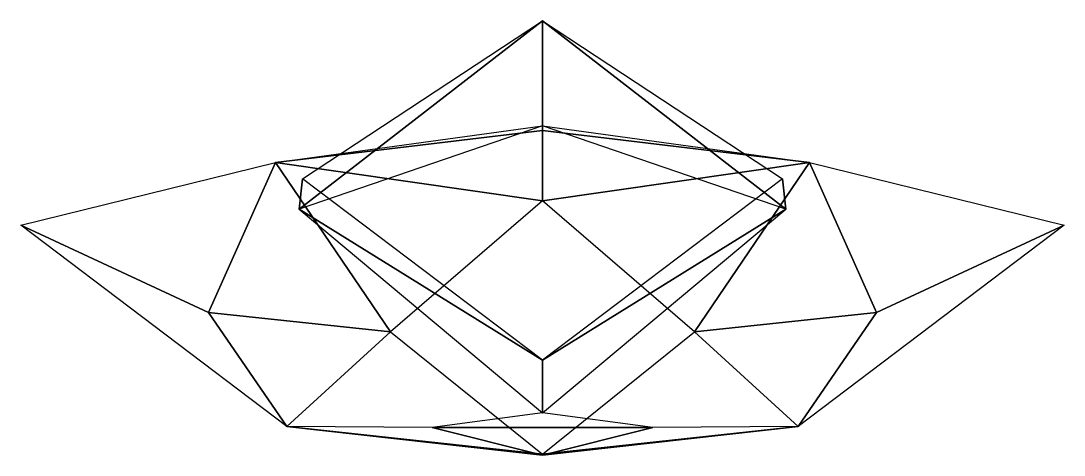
# Model space of a CAD drawing. Extents: x -0.367 to 0.394, y 0.007 to 0.325.
import ezdxf

# ---------------------------------------------------------------- set-up
doc = ezdxf.new("R2010")
doc.units = 0
doc.layers.add('BACK_1', color=7, linetype='CONTINUOUS')

msp = doc.modelspace()

# ---------------------------------------------------------------- linework, layer by layer
at = {"layer": 'BACK_1'}
for points in [[(0.0134, 0.3248, -0.3386), (-0.1641, 0.1873, -0.2482), (-0.1617, 0.2094, -0.3665)], [(0.0134, 0.3248, -0.3386), (0.0134, 0.248, -0.0805), (-0.1641, 0.1873, -0.2482)], [(0.1886, 0.2094, -0.3665), (0.191, 0.1873, -0.2482), (0.0134, 0.3248, -0.3386)], [(0.191, 0.1873, -0.2482), (0.0134, 0.248, -0.0805), (0.0134, 0.3248, -0.3386)], [(-0.1814, 0.2212, 0.1234), (0.0134, 0.248, -0.0805), (0.0134, 0.2448, -0.0186)], [(0.0134, 0.2448, -0.0186), (0.0134, 0.1933, 0.2027), (-0.1814, 0.2212, 0.1234)], [(0.0134, 0.2448, -0.0186), (0.0134, 0.248, -0.0805), (0.2083, 0.2212, 0.1234)], [(0.2083, 0.2212, 0.1234), (0.0134, 0.1933, 0.2027), (0.0134, 0.2448, -0.0186)], [(-0.2304, 0.1116, 0.1937), (-0.3673, 0.1755, -0.1457), (-0.1814, 0.2212, 0.1234)], [(-0.2304, 0.1116, 0.1937), (-0.1814, 0.2212, 0.1234), (-0.0976, 0.0977, 0.2592)], [(-0.0976, 0.0977, 0.2592), (-0.1814, 0.2212, 0.1234), (0.0134, 0.1933, 0.2027)], [(0.0134, 0.1933, 0.2027), (0.2083, 0.2212, 0.1234), (0.1245, 0.0977, 0.2592)], [(0.1245, 0.0977, 0.2592), (0.2083, 0.2212, 0.1234), (0.2573, 0.1116, 0.1956)], [(0.2083, 0.2212, 0.1234), (0.3942, 0.1755, -0.1457), (0.2573, 0.1116, 0.1956)], [(0.0134, 0.077, -0.3875), (-0.1617, 0.2094, -0.3665), (-0.1641, 0.1873, -0.2482)], [(0.191, 0.1873, -0.2482), (0.1886, 0.2094, -0.3665), (0.0134, 0.077, -0.3875)], [(0.0134, 0.077, -0.3875), (-0.1641, 0.1873, -0.2482), (0.0134, 0.0385, -0.1178)], [(0.0134, 0.0385, -0.1178), (0.191, 0.1873, -0.2482), (0.0134, 0.077, -0.3875)], [(-0.2304, 0.1116, 0.1937), (-0.1732, 0.0285, 0.0895), (-0.3673, 0.1755, -0.1457)], [(0.3942, 0.1755, -0.1457), (0.2001, 0.0285, 0.0895), (0.2573, 0.1116, 0.1956)], [(-0.1732, 0.0285, 0.0895), (-0.2304, 0.1116, 0.1937), (-0.0976, 0.0977, 0.2592)], [(0.1245, 0.0977, 0.2592), (0.2573, 0.1116, 0.1956), (0.2001, 0.0285, 0.0895)], [(-0.0976, 0.0977, 0.2592), (0.0134, 0.0083, 0.1693), (-0.1732, 0.0285, 0.0895)], [(0.2001, 0.0285, 0.0895), (0.0134, 0.0083, 0.1693), (0.1245, 0.0977, 0.2592)], [(-0.0671, 0.0276, -0.0468), (0.094, 0.0276, -0.0468), (0.0134, 0.0385, -0.1178)], [(0.0134, 0.0075, 0.0798), (-0.1732, 0.0285, 0.0895), (0.0134, 0.0083, 0.1693)], [(-0.0671, 0.0276, -0.0468), (-0.1732, 0.0285, 0.0895), (0.0134, 0.0075, 0.0798)], [(0.094, 0.0276, -0.0468), (-0.0671, 0.0276, -0.0468), (0.0134, 0.0075, 0.0798)], [(0.0134, 0.0083, 0.1693), (0.2001, 0.0285, 0.0895), (0.0134, 0.0075, 0.0798)], [(0.0134, 0.0075, 0.0798), (0.2001, 0.0285, 0.0895), (0.094, 0.0276, -0.0468)]]:
    msp.add_3dface(points, dxfattribs=at)

doc.saveas('drawing.dxf')
